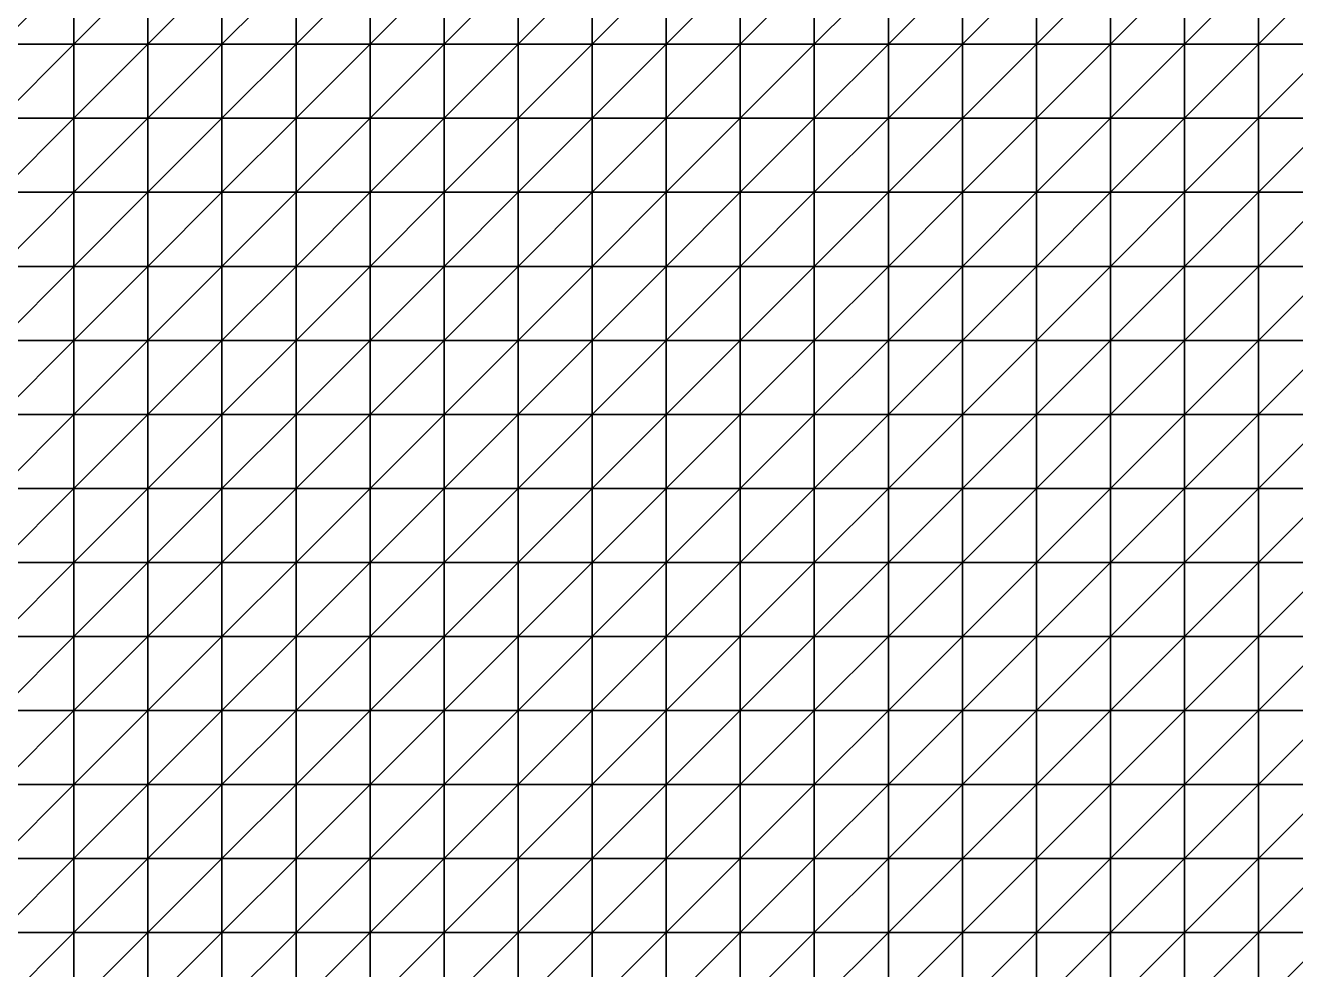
# Model space of a CAD drawing. Extents: x 504700 to 505400, y 9011750 to 9012250.
# Drawn here: x 504873.5 to 505045, y 9011995 to 9012122.6 of the extents above; entities that cross this region are included whole.
import ezdxf

# ---------------------------------------------------------------- set-up
doc = ezdxf.new("R2010")
doc.units = 0

msp = doc.modelspace()

# ---------------------------------------------------------------- linework, layer by layer
at = {"layer": 'TOPO_JULI'}
for points in [[(504870, 9012120, 320.48), (504880, 9012120, 320.56), (504880, 9012130, 320.51)], [(504870, 9012120, 320.48), (504880, 9012130, 320.51), (504870, 9012130, 320.44)], [(504880, 9012120, 320.56), (504890, 9012120, 320.67), (504890, 9012130, 320.61)], [(504880, 9012120, 320.56), (504890, 9012130, 320.61), (504880, 9012130, 320.51)], [(504890, 9012120, 320.67), (504900, 9012120, 320.85), (504900, 9012130, 320.79)], [(504890, 9012120, 320.67), (504900, 9012130, 320.79), (504890, 9012130, 320.61)], [(504900, 9012120, 320.85), (504910, 9012120, 321.1), (504910, 9012130, 321.02)], [(504900, 9012120, 320.85), (504910, 9012130, 321.02), (504900, 9012130, 320.79)], [(504910, 9012120, 321.1), (504920, 9012120, 321.46), (504920, 9012130, 321.37)], [(504910, 9012120, 321.1), (504920, 9012130, 321.37), (504910, 9012130, 321.02)], [(504920, 9012120, 321.46), (504930, 9012120, 321.91), (504930, 9012130, 321.81)], [(504920, 9012120, 321.46), (504930, 9012130, 321.81), (504920, 9012130, 321.37)], [(504930, 9012120, 321.91), (504940, 9012120, 322.49), (504940, 9012130, 322.38)], [(504930, 9012120, 321.91), (504940, 9012130, 322.38), (504930, 9012130, 321.81)], [(504940, 9012120, 322.49), (504950, 9012120, 323.16), (504950, 9012130, 323.04)], [(504940, 9012120, 322.49), (504950, 9012130, 323.04), (504940, 9012130, 322.38)], [(504950, 9012120, 323.16), (504960, 9012120, 323.96), (504960, 9012130, 323.83)], [(504950, 9012120, 323.16), (504960, 9012130, 323.83), (504950, 9012130, 323.04)], [(504960, 9012120, 323.96), (504970, 9012120, 324.83), (504970, 9012130, 324.69)], [(504960, 9012120, 323.96), (504970, 9012130, 324.69), (504960, 9012130, 323.83)], [(504970, 9012120, 324.83), (504980, 9012120, 325.8), (504980, 9012130, 325.64)], [(504970, 9012120, 324.83), (504980, 9012130, 325.64), (504970, 9012130, 324.69)], [(504980, 9012120, 325.8), (504990, 9012120, 324.16), (504990, 9012130, 326.63)], [(504980, 9012120, 325.8), (504990, 9012130, 326.63), (504980, 9012130, 325.64)], [(504990, 9012120, 324.16), (505000, 9012120, 320), (505000, 9012130, 327.66)], [(504990, 9012120, 324.16), (505000, 9012130, 327.66), (504990, 9012130, 326.63)], [(505000, 9012120, 320), (505010, 9012120, 316.49), (505010, 9012130, 326.01)], [(505000, 9012120, 320), (505010, 9012130, 326.01), (505000, 9012130, 327.66)], [(505010, 9012120, 316.49), (505020, 9012120, 313.69), (505020, 9012130, 323.42)], [(505010, 9012120, 316.49), (505020, 9012130, 323.42), (505010, 9012130, 326.01)], [(505020, 9012120, 313.69), (505030, 9012120, 311.65), (505030, 9012130, 321.53)], [(505020, 9012120, 313.69), (505030, 9012130, 321.53), (505020, 9012130, 323.42)], [(505030, 9012120, 311.65), (505040, 9012120, 310.42), (505040, 9012130, 320.38)], [(505030, 9012120, 311.65), (505040, 9012130, 320.38), (505030, 9012130, 321.53)], [(505040, 9012120, 310.42), (505050, 9012120, 310), (505050, 9012130, 320)], [(505040, 9012120, 310.42), (505050, 9012130, 320), (505040, 9012130, 320.38)], [(504870, 9012110, 320.53), (504880, 9012110, 320.62), (504880, 9012120, 320.56)], [(504870, 9012110, 320.53), (504880, 9012120, 320.56), (504870, 9012120, 320.48)], [(504880, 9012110, 320.62), (504890, 9012110, 320.74), (504890, 9012120, 320.67)], [(504880, 9012110, 320.62), (504890, 9012120, 320.67), (504880, 9012120, 320.56)], [(504890, 9012110, 320.74), (504900, 9012110, 320.93), (504900, 9012120, 320.85)], [(504890, 9012110, 320.74), (504900, 9012120, 320.85), (504890, 9012120, 320.67)], [(504900, 9012110, 320.93), (504910, 9012110, 321.18), (504910, 9012120, 321.1)], [(504900, 9012110, 320.93), (504910, 9012120, 321.1), (504900, 9012120, 320.85)], [(504910, 9012110, 321.18), (504920, 9012110, 321.55), (504920, 9012120, 321.46)], [(504910, 9012110, 321.18), (504920, 9012120, 321.46), (504910, 9012120, 321.1)], [(504920, 9012110, 321.55), (504930, 9012110, 322.01), (504930, 9012120, 321.91)], [(504920, 9012110, 321.55), (504930, 9012120, 321.91), (504920, 9012120, 321.46)], [(504930, 9012110, 322.01), (504940, 9012110, 322.6), (504940, 9012120, 322.49)], [(504930, 9012110, 322.01), (504940, 9012120, 322.49), (504930, 9012120, 321.91)], [(504940, 9012110, 322.6), (504950, 9012110, 323.29), (504950, 9012120, 323.16)], [(504940, 9012110, 322.6), (504950, 9012120, 323.16), (504940, 9012120, 322.49)], [(504950, 9012110, 323.29), (504960, 9012110, 324.09), (504960, 9012120, 323.96)], [(504950, 9012110, 323.29), (504960, 9012120, 323.96), (504950, 9012120, 323.16)], [(504960, 9012110, 324.09), (504970, 9012110, 324.98), (504970, 9012120, 324.83)], [(504960, 9012110, 324.09), (504970, 9012120, 324.83), (504960, 9012120, 323.96)], [(504970, 9012110, 324.98), (504980, 9012110, 320.38), (504980, 9012120, 325.8)], [(504970, 9012110, 324.98), (504980, 9012120, 325.8), (504970, 9012120, 324.83)], [(504980, 9012110, 320.38), (504990, 9012110, 315.3), (504990, 9012120, 324.16)], [(504980, 9012110, 320.38), (504990, 9012120, 324.16), (504980, 9012120, 325.8)], [(504990, 9012110, 315.3), (505000, 9012110, 310.83), (505000, 9012120, 320)], [(504990, 9012110, 315.3), (505000, 9012120, 320), (504990, 9012120, 324.16)], [(505000, 9012110, 310.83), (505010, 9012110, 307.05), (505010, 9012120, 316.49)], [(505000, 9012110, 310.83), (505010, 9012120, 316.49), (505000, 9012120, 320)], [(505010, 9012110, 307.05), (505020, 9012110, 304.02), (505020, 9012120, 313.69)], [(505010, 9012110, 307.05), (505020, 9012120, 313.69), (505010, 9012120, 316.49)], [(505020, 9012110, 304.02), (505030, 9012110, 301.8), (505030, 9012120, 311.65)], [(505020, 9012110, 304.02), (505030, 9012120, 311.65), (505020, 9012120, 313.69)], [(505030, 9012110, 301.8), (505040, 9012110, 300.45), (505040, 9012120, 310.42)], [(505030, 9012110, 301.8), (505040, 9012120, 310.42), (505030, 9012120, 311.65)], [(505040, 9012110, 300.45), (505050, 9012110, 300), (505050, 9012120, 310)], [(505040, 9012110, 300.45), (505050, 9012120, 310), (505040, 9012120, 310.42)], [(504870, 9012100, 320.59), (504880, 9012100, 320.69), (504880, 9012110, 320.62)], [(504870, 9012100, 320.59), (504880, 9012110, 320.62), (504870, 9012110, 320.53)], [(504880, 9012100, 320.69), (504890, 9012100, 320.81), (504890, 9012110, 320.74)], [(504880, 9012100, 320.69), (504890, 9012110, 320.74), (504880, 9012110, 320.62)], [(504890, 9012100, 320.81), (504900, 9012100, 321.01), (504900, 9012110, 320.93)], [(504890, 9012100, 320.81), (504900, 9012110, 320.93), (504890, 9012110, 320.74)], [(504900, 9012100, 321.01), (504910, 9012100, 321.27), (504910, 9012110, 321.18)], [(504900, 9012100, 321.01), (504910, 9012110, 321.18), (504900, 9012110, 320.93)], [(504910, 9012100, 321.27), (504920, 9012100, 321.65), (504920, 9012110, 321.55)], [(504910, 9012100, 321.27), (504920, 9012110, 321.55), (504910, 9012110, 321.18)], [(504920, 9012100, 321.65), (504930, 9012100, 322.12), (504930, 9012110, 322.01)], [(504920, 9012100, 321.65), (504930, 9012110, 322.01), (504920, 9012110, 321.55)], [(504930, 9012100, 322.12), (504940, 9012100, 322.72), (504940, 9012110, 322.6)], [(504930, 9012100, 322.12), (504940, 9012110, 322.6), (504930, 9012110, 322.01)], [(504940, 9012100, 322.72), (504950, 9012100, 323.41), (504950, 9012110, 323.29)], [(504940, 9012100, 322.72), (504950, 9012110, 323.29), (504940, 9012110, 322.6)], [(504950, 9012100, 323.41), (504960, 9012100, 324.24), (504960, 9012110, 324.09)], [(504950, 9012100, 323.41), (504960, 9012110, 324.09), (504950, 9012110, 323.29)], [(504960, 9012100, 324.24), (504970, 9012100, 318.06), (504970, 9012110, 324.98)], [(504960, 9012100, 324.24), (504970, 9012110, 324.98), (504960, 9012110, 324.09)], [(504970, 9012100, 318.06), (504980, 9012100, 312.07), (504980, 9012110, 320.38)], [(504970, 9012100, 318.06), (504980, 9012110, 320.38), (504970, 9012110, 324.98)], [(504980, 9012100, 312.07), (504990, 9012100, 306.62), (504990, 9012110, 315.3)], [(504980, 9012100, 312.07), (504990, 9012110, 315.3), (504980, 9012110, 320.38)], [(504990, 9012100, 306.62), (505000, 9012100, 301.8), (505000, 9012110, 310.83)], [(504990, 9012100, 306.62), (505000, 9012110, 310.83), (504990, 9012110, 315.3)], [(505000, 9012100, 301.8), (505010, 9012100, 297.7), (505010, 9012110, 307.05)], [(505000, 9012100, 301.8), (505010, 9012110, 307.05), (505000, 9012110, 310.83)], [(505010, 9012100, 297.7), (505020, 9012100, 294.4), (505020, 9012110, 304.02)], [(505010, 9012100, 297.7), (505020, 9012110, 304.02), (505010, 9012110, 307.05)], [(505020, 9012100, 294.4), (505030, 9012100, 291.98), (505030, 9012110, 301.8)], [(505020, 9012100, 294.4), (505030, 9012110, 301.8), (505020, 9012110, 304.02)], [(505030, 9012100, 291.98), (505040, 9012100, 290.5), (505040, 9012110, 300.45)], [(505030, 9012100, 291.98), (505040, 9012110, 300.45), (505030, 9012110, 301.8)], [(505040, 9012100, 290.5), (505050, 9012100, 290), (505050, 9012110, 300)], [(505040, 9012100, 290.5), (505050, 9012110, 300), (505040, 9012110, 300.45)], [(504870, 9012090, 320.66), (504880, 9012090, 320.76), (504880, 9012100, 320.69)], [(504870, 9012090, 320.66), (504880, 9012100, 320.69), (504870, 9012100, 320.59)], [(504880, 9012090, 320.76), (504890, 9012090, 320.89), (504890, 9012100, 320.81)], [(504880, 9012090, 320.76), (504890, 9012100, 320.81), (504880, 9012100, 320.69)], [(504890, 9012090, 320.89), (504900, 9012090, 321.1), (504900, 9012100, 321.01)], [(504890, 9012090, 320.89), (504900, 9012100, 321.01), (504890, 9012100, 320.81)], [(504900, 9012090, 321.1), (504910, 9012090, 321.37), (504910, 9012100, 321.27)], [(504900, 9012090, 321.1), (504910, 9012100, 321.27), (504900, 9012100, 321.01)], [(504910, 9012090, 321.37), (504920, 9012090, 321.76), (504920, 9012100, 321.65)], [(504910, 9012090, 321.37), (504920, 9012100, 321.65), (504910, 9012100, 321.27)], [(504920, 9012090, 321.76), (504930, 9012090, 322.23), (504930, 9012100, 322.12)], [(504920, 9012090, 321.76), (504930, 9012100, 322.12), (504920, 9012100, 321.65)], [(504930, 9012090, 322.23), (504940, 9012090, 322.84), (504940, 9012100, 322.72)], [(504930, 9012090, 322.23), (504940, 9012100, 322.72), (504930, 9012100, 322.12)], [(504940, 9012090, 322.84), (504950, 9012090, 323.55), (504950, 9012100, 323.41)], [(504940, 9012090, 322.84), (504950, 9012100, 323.41), (504940, 9012100, 322.72)], [(504950, 9012090, 323.55), (504960, 9012090, 317.28), (504960, 9012100, 324.24)], [(504950, 9012090, 323.55), (504960, 9012100, 324.24), (504950, 9012100, 323.41)], [(504960, 9012090, 317.28), (504970, 9012090, 310.42), (504970, 9012100, 318.06)], [(504960, 9012090, 317.28), (504970, 9012100, 318.06), (504960, 9012100, 324.24)], [(504970, 9012090, 310.42), (504980, 9012090, 304.02), (504980, 9012100, 312.07)], [(504970, 9012090, 310.42), (504980, 9012100, 312.07), (504970, 9012100, 318.06)], [(504980, 9012090, 304.02), (504990, 9012090, 298.17), (504990, 9012100, 306.62)], [(504980, 9012090, 304.02), (504990, 9012100, 306.62), (504980, 9012100, 312.07)], [(504990, 9012090, 298.17), (505000, 9012090, 292.96), (505000, 9012100, 301.8)], [(504990, 9012090, 298.17), (505000, 9012100, 301.8), (504990, 9012100, 306.62)], [(505000, 9012090, 292.96), (505010, 9012090, 288.49), (505010, 9012100, 297.7)], [(505000, 9012090, 292.96), (505010, 9012100, 297.7), (505000, 9012100, 301.8)], [(505010, 9012090, 288.49), (505020, 9012090, 284.87), (505020, 9012100, 294.4)], [(505010, 9012090, 288.49), (505020, 9012100, 294.4), (505010, 9012100, 297.7)], [(505020, 9012090, 284.87), (505030, 9012090, 282.19), (505030, 9012100, 291.98)], [(505020, 9012090, 284.87), (505030, 9012100, 291.98), (505020, 9012100, 294.4)], [(505030, 9012090, 282.19), (505040, 9012090, 280.55), (505040, 9012100, 290.5)], [(505030, 9012090, 282.19), (505040, 9012100, 290.5), (505030, 9012100, 291.98)], [(505040, 9012090, 280.55), (505050, 9012090, 280), (505050, 9012100, 290)], [(505040, 9012090, 280.55), (505050, 9012100, 290), (505040, 9012100, 290.5)], [(504870, 9012080, 320.74), (504880, 9012080, 320.85), (504880, 9012090, 320.76)], [(504870, 9012080, 320.74), (504880, 9012090, 320.76), (504870, 9012090, 320.66)], [(504880, 9012080, 320.85), (504890, 9012080, 320.99), (504890, 9012090, 320.89)], [(504880, 9012080, 320.85), (504890, 9012090, 320.89), (504880, 9012090, 320.76)], [(504890, 9012080, 320.99), (504900, 9012080, 321.2), (504900, 9012090, 321.1)], [(504890, 9012080, 320.99), (504900, 9012090, 321.1), (504890, 9012090, 320.89)], [(504900, 9012080, 321.2), (504910, 9012080, 321.48), (504910, 9012090, 321.37)], [(504900, 9012080, 321.2), (504910, 9012090, 321.37), (504900, 9012090, 321.1)], [(504910, 9012080, 321.48), (504920, 9012080, 321.87), (504920, 9012090, 321.76)], [(504910, 9012080, 321.48), (504920, 9012090, 321.76), (504910, 9012090, 321.37)], [(504920, 9012080, 321.87), (504930, 9012080, 322.36), (504930, 9012090, 322.23)], [(504920, 9012080, 321.87), (504930, 9012090, 322.23), (504920, 9012090, 321.76)], [(504930, 9012080, 322.36), (504940, 9012080, 322.97), (504940, 9012090, 322.84)], [(504930, 9012080, 322.36), (504940, 9012090, 322.84), (504930, 9012090, 322.23)], [(504940, 9012080, 322.97), (504950, 9012080, 318.06), (504950, 9012090, 323.55)], [(504940, 9012080, 322.97), (504950, 9012090, 323.55), (504940, 9012090, 322.84)], [(504950, 9012080, 318.06), (504960, 9012080, 310.42), (504960, 9012090, 317.28)], [(504950, 9012080, 318.06), (504960, 9012090, 317.28), (504950, 9012090, 323.55)], [(504960, 9012080, 310.42), (504970, 9012080, 303.14), (504970, 9012090, 310.42)], [(504960, 9012080, 310.42), (504970, 9012090, 310.42), (504960, 9012090, 317.28)], [(504970, 9012080, 303.14), (504980, 9012080, 296.3), (504980, 9012090, 304.02)], [(504970, 9012080, 303.14), (504980, 9012090, 304.02), (504970, 9012090, 310.42)], [(504980, 9012080, 296.3), (504990, 9012080, 290), (504990, 9012090, 298.17)], [(504980, 9012080, 296.3), (504990, 9012090, 298.17), (504980, 9012090, 304.02)], [(504990, 9012080, 290), (505000, 9012080, 284.34), (505000, 9012090, 292.96)], [(504990, 9012080, 290), (505000, 9012090, 292.96), (504990, 9012090, 298.17)], [(505000, 9012080, 284.34), (505010, 9012080, 279.44), (505010, 9012090, 288.49)], [(505000, 9012080, 284.34), (505010, 9012090, 288.49), (505000, 9012090, 292.96)], [(505010, 9012080, 279.44), (505020, 9012080, 275.44), (505020, 9012090, 284.87)], [(505010, 9012080, 279.44), (505020, 9012090, 284.87), (505010, 9012090, 288.49)], [(505020, 9012080, 275.44), (505030, 9012080, 272.46), (505030, 9012090, 282.19)], [(505020, 9012080, 275.44), (505030, 9012090, 282.19), (505020, 9012090, 284.87)], [(505030, 9012080, 272.46), (505040, 9012080, 270.62), (505040, 9012090, 280.55)], [(505030, 9012080, 272.46), (505040, 9012090, 280.55), (505030, 9012090, 282.19)], [(505040, 9012080, 270.62), (505050, 9012080, 270), (505050, 9012090, 280)], [(505040, 9012080, 270.62), (505050, 9012090, 280), (505040, 9012090, 280.55)], [(504870, 9012070, 320.83), (504880, 9012070, 320.94), (504880, 9012080, 320.85)], [(504870, 9012070, 320.83), (504880, 9012080, 320.85), (504870, 9012080, 320.74)], [(504880, 9012070, 320.94), (504890, 9012070, 321.09), (504890, 9012080, 320.99)], [(504880, 9012070, 320.94), (504890, 9012080, 320.99), (504880, 9012080, 320.85)], [(504890, 9012070, 321.09), (504900, 9012070, 321.31), (504900, 9012080, 321.2)], [(504890, 9012070, 321.09), (504900, 9012080, 321.2), (504890, 9012080, 320.99)], [(504900, 9012070, 321.31), (504910, 9012070, 321.59), (504910, 9012080, 321.48)], [(504900, 9012070, 321.31), (504910, 9012080, 321.48), (504900, 9012080, 321.2)], [(504910, 9012070, 321.59), (504920, 9012070, 322), (504920, 9012080, 321.87)], [(504910, 9012070, 321.59), (504920, 9012080, 321.87), (504910, 9012080, 321.48)], [(504920, 9012070, 322), (504930, 9012070, 322.49), (504930, 9012080, 322.36)], [(504920, 9012070, 322), (504930, 9012080, 322.36), (504920, 9012080, 321.87)], [(504930, 9012070, 322.49), (504940, 9012070, 320.38), (504940, 9012080, 322.97)], [(504930, 9012070, 322.49), (504940, 9012080, 322.97), (504930, 9012080, 322.36)], [(504940, 9012070, 320.38), (504950, 9012070, 312.07), (504950, 9012080, 318.06)], [(504940, 9012070, 320.38), (504950, 9012080, 318.06), (504940, 9012080, 322.97)], [(504950, 9012070, 312.07), (504960, 9012070, 304.02), (504960, 9012080, 310.42)], [(504950, 9012070, 312.07), (504960, 9012080, 310.42), (504950, 9012080, 318.06)], [(504960, 9012070, 304.02), (504970, 9012070, 296.3), (504970, 9012080, 303.14)], [(504960, 9012070, 304.02), (504970, 9012080, 303.14), (504960, 9012080, 310.42)], [(504970, 9012070, 296.3), (504980, 9012070, 289), (504980, 9012080, 296.3)], [(504970, 9012070, 296.3), (504980, 9012080, 296.3), (504970, 9012080, 303.14)], [(504980, 9012070, 289), (504990, 9012070, 282.19), (504990, 9012080, 290)], [(504980, 9012070, 289), (504990, 9012080, 290), (504980, 9012080, 296.3)], [(504990, 9012070, 282.19), (505000, 9012070, 276.02), (505000, 9012080, 284.34)], [(504990, 9012070, 282.19), (505000, 9012080, 284.34), (504990, 9012080, 290)], [(505000, 9012070, 276.02), (505010, 9012070, 270.62), (505010, 9012080, 279.44)], [(505000, 9012070, 276.02), (505010, 9012080, 279.44), (505000, 9012080, 284.34)], [(505010, 9012070, 270.62), (505020, 9012070, 266.16), (505020, 9012080, 275.44)], [(505010, 9012070, 270.62), (505020, 9012080, 275.44), (505010, 9012080, 279.44)], [(505020, 9012070, 266.16), (505030, 9012070, 262.8), (505030, 9012080, 272.46)], [(505020, 9012070, 266.16), (505030, 9012080, 272.46), (505020, 9012080, 275.44)], [(505030, 9012070, 262.8), (505040, 9012070, 260.71), (505040, 9012080, 270.62)], [(505030, 9012070, 262.8), (505040, 9012080, 270.62), (505030, 9012080, 272.46)], [(505040, 9012070, 260.71), (505050, 9012070, 260), (505050, 9012080, 270)], [(505040, 9012070, 260.71), (505050, 9012080, 270), (505040, 9012080, 270.62)], [(504870, 9012060, 320.93), (504880, 9012060, 321.05), (504880, 9012070, 320.94)], [(504870, 9012060, 320.93), (504880, 9012070, 320.94), (504870, 9012070, 320.83)], [(504880, 9012060, 321.05), (504890, 9012060, 321.2), (504890, 9012070, 321.09)], [(504880, 9012060, 321.05), (504890, 9012070, 321.09), (504880, 9012070, 320.94)], [(504890, 9012060, 321.2), (504900, 9012060, 321.43), (504900, 9012070, 321.31)], [(504890, 9012060, 321.2), (504900, 9012070, 321.31), (504890, 9012070, 321.09)], [(504900, 9012060, 321.43), (504910, 9012060, 321.72), (504910, 9012070, 321.59)], [(504900, 9012060, 321.43), (504910, 9012070, 321.59), (504900, 9012070, 321.31)], [(504910, 9012060, 321.72), (504920, 9012060, 322.12), (504920, 9012070, 322)], [(504910, 9012060, 321.72), (504920, 9012070, 322), (504910, 9012070, 321.59)], [(504920, 9012060, 322.12), (504930, 9012060, 322.62), (504930, 9012070, 322.49)], [(504920, 9012060, 322.12), (504930, 9012070, 322.49), (504920, 9012070, 322)], [(504930, 9012060, 322.62), (504940, 9012060, 315.3), (504940, 9012070, 320.38)], [(504930, 9012060, 322.62), (504940, 9012070, 320.38), (504930, 9012070, 322.49)], [(504940, 9012060, 315.3), (504950, 9012060, 306.62), (504950, 9012070, 312.07)], [(504940, 9012060, 315.3), (504950, 9012070, 312.07), (504940, 9012070, 320.38)], [(504950, 9012060, 306.62), (504960, 9012060, 298.17), (504960, 9012070, 304.02)], [(504950, 9012060, 306.62), (504960, 9012070, 304.02), (504950, 9012070, 312.07)], [(504960, 9012060, 298.17), (504970, 9012060, 290), (504970, 9012070, 296.3)], [(504960, 9012060, 298.17), (504970, 9012070, 296.3), (504960, 9012070, 304.02)], [(504970, 9012060, 290), (504980, 9012060, 282.19), (504980, 9012070, 289)], [(504970, 9012060, 290), (504980, 9012070, 289), (504970, 9012070, 296.3)], [(504980, 9012060, 282.19), (504990, 9012060, 274.85), (504990, 9012070, 282.19)], [(504980, 9012060, 282.19), (504990, 9012070, 282.19), (504980, 9012070, 289)], [(504990, 9012060, 274.85), (505000, 9012060, 268.1), (505000, 9012070, 276.02)], [(504990, 9012060, 274.85), (505000, 9012070, 276.02), (504990, 9012070, 282.19)], [(505000, 9012060, 268.1), (505010, 9012060, 262.11), (505010, 9012070, 270.62)], [(505000, 9012060, 268.1), (505010, 9012070, 270.62), (505000, 9012070, 276.02)], [(505010, 9012060, 262.11), (505020, 9012060, 257.08), (505020, 9012070, 266.16)], [(505010, 9012060, 262.11), (505020, 9012070, 266.16), (505010, 9012070, 270.62)], [(505020, 9012060, 257.08), (505030, 9012060, 253.25), (505030, 9012070, 262.8)], [(505020, 9012060, 257.08), (505030, 9012070, 262.8), (505020, 9012070, 266.16)], [(505030, 9012060, 253.25), (505040, 9012060, 250.83), (505040, 9012070, 260.71)], [(505030, 9012060, 253.25), (505040, 9012070, 260.71), (505030, 9012070, 262.8)], [(505040, 9012060, 250.83), (505050, 9012060, 250), (505050, 9012070, 260)], [(505040, 9012060, 250.83), (505050, 9012070, 260), (505040, 9012070, 260.71)], [(504870, 9012050, 321.05), (504880, 9012050, 321.17), (504880, 9012060, 321.05)], [(504870, 9012050, 321.05), (504880, 9012060, 321.05), (504870, 9012060, 320.93)], [(504880, 9012050, 321.17), (504890, 9012050, 321.33), (504890, 9012060, 321.2)], [(504880, 9012050, 321.17), (504890, 9012060, 321.2), (504880, 9012060, 321.05)], [(504890, 9012050, 321.33), (504900, 9012050, 321.56), (504900, 9012060, 321.43)], [(504890, 9012050, 321.33), (504900, 9012060, 321.43), (504890, 9012060, 321.2)], [(504900, 9012050, 321.56), (504910, 9012050, 321.85), (504910, 9012060, 321.72)], [(504900, 9012050, 321.56), (504910, 9012060, 321.72), (504900, 9012060, 321.43)], [(504910, 9012050, 321.85), (504920, 9012050, 322.26), (504920, 9012060, 322.12)], [(504910, 9012050, 321.85), (504920, 9012060, 322.12), (504910, 9012060, 321.72)], [(504920, 9012050, 322.26), (504930, 9012050, 320), (504930, 9012060, 322.62)], [(504920, 9012050, 322.26), (504930, 9012060, 322.62), (504920, 9012060, 322.12)], [(504930, 9012050, 320), (504940, 9012050, 310.83), (504940, 9012060, 315.3)], [(504930, 9012050, 320), (504940, 9012060, 315.3), (504930, 9012060, 322.62)], [(504940, 9012050, 310.83), (504950, 9012050, 301.8), (504950, 9012060, 306.62)], [(504940, 9012050, 310.83), (504950, 9012060, 306.62), (504940, 9012060, 315.3)], [(504950, 9012050, 301.8), (504960, 9012050, 292.96), (504960, 9012060, 298.17)], [(504950, 9012050, 301.8), (504960, 9012060, 298.17), (504950, 9012060, 306.62)], [(504960, 9012050, 292.96), (504970, 9012050, 284.34), (504970, 9012060, 290)], [(504960, 9012050, 292.96), (504970, 9012060, 290), (504960, 9012060, 298.17)], [(504970, 9012050, 284.34), (504980, 9012050, 276.02), (504980, 9012060, 282.19)], [(504970, 9012050, 284.34), (504980, 9012060, 282.19), (504970, 9012060, 290)], [(504980, 9012050, 276.02), (504990, 9012050, 268.1), (504990, 9012060, 274.85)], [(504980, 9012050, 276.02), (504990, 9012060, 274.85), (504980, 9012060, 282.19)], [(504990, 9012050, 268.1), (505000, 9012050, 260.71), (505000, 9012060, 268.1)], [(504990, 9012050, 268.1), (505000, 9012060, 268.1), (504990, 9012060, 274.85)], [(505000, 9012050, 260.71), (505010, 9012050, 254.03), (505010, 9012060, 262.11)], [(505000, 9012050, 260.71), (505010, 9012060, 262.11), (505000, 9012060, 268.1)], [(505010, 9012050, 254.03), (505020, 9012050, 248.31), (505020, 9012060, 257.08)], [(505010, 9012050, 254.03), (505020, 9012060, 257.08), (505010, 9012060, 262.11)], [(505020, 9012050, 248.31), (505030, 9012050, 245), (505030, 9012060, 253.25)], [(505020, 9012050, 248.31), (505030, 9012060, 253.25), (505020, 9012060, 257.08)], [(505030, 9012050, 245), (505040, 9012050, 245), (505040, 9012060, 250.83)], [(505030, 9012050, 245), (505040, 9012060, 250.83), (505030, 9012060, 253.25)], [(505040, 9012050, 245), (505050, 9012050, 245), (505050, 9012060, 250)], [(505040, 9012050, 245), (505050, 9012060, 250), (505040, 9012060, 250.83)], [(504870, 9012040, 321.17), (504880, 9012040, 321.3), (504880, 9012050, 321.17)], [(504870, 9012040, 321.17), (504880, 9012050, 321.17), (504870, 9012050, 321.05)], [(504880, 9012040, 321.3), (504890, 9012040, 321.46), (504890, 9012050, 321.33)], [(504880, 9012040, 321.3), (504890, 9012050, 321.33), (504880, 9012050, 321.17)], [(504890, 9012040, 321.46), (504900, 9012040, 321.69), (504900, 9012050, 321.56)], [(504890, 9012040, 321.46), (504900, 9012050, 321.56), (504890, 9012050, 321.33)], [(504900, 9012040, 321.69), (504910, 9012040, 321.99), (504910, 9012050, 321.85)], [(504900, 9012040, 321.69), (504910, 9012050, 321.85), (504900, 9012050, 321.56)], [(504910, 9012040, 321.99), (504920, 9012040, 322.41), (504920, 9012050, 322.26)], [(504910, 9012040, 321.99), (504920, 9012050, 322.26), (504910, 9012050, 321.85)], [(504920, 9012040, 322.41), (504930, 9012040, 316.49), (504930, 9012050, 320)], [(504920, 9012040, 322.41), (504930, 9012050, 320), (504920, 9012050, 322.26)], [(504930, 9012040, 316.49), (504940, 9012040, 307.05), (504940, 9012050, 310.83)], [(504930, 9012040, 316.49), (504940, 9012050, 310.83), (504930, 9012050, 320)], [(504940, 9012040, 307.05), (504950, 9012040, 297.7), (504950, 9012050, 301.8)], [(504940, 9012040, 307.05), (504950, 9012050, 301.8), (504940, 9012050, 310.83)], [(504950, 9012040, 297.7), (504960, 9012040, 288.49), (504960, 9012050, 292.96)], [(504950, 9012040, 297.7), (504960, 9012050, 292.96), (504950, 9012050, 301.8)], [(504960, 9012040, 288.49), (504970, 9012040, 279.44), (504970, 9012050, 284.34)], [(504960, 9012040, 288.49), (504970, 9012050, 284.34), (504960, 9012050, 292.96)], [(504970, 9012040, 279.44), (504980, 9012040, 270.62), (504980, 9012050, 276.02)], [(504970, 9012040, 279.44), (504980, 9012050, 276.02), (504970, 9012050, 284.34)], [(504980, 9012040, 270.62), (504990, 9012040, 262.11), (504990, 9012050, 268.1)], [(504980, 9012040, 270.62), (504990, 9012050, 268.1), (504980, 9012050, 276.02)], [(504990, 9012040, 262.11), (505000, 9012040, 254.03), (505000, 9012050, 260.71)], [(504990, 9012040, 262.11), (505000, 9012050, 260.71), (504990, 9012050, 268.1)], [(505000, 9012040, 254.03), (505010, 9012040, 246.57), (505010, 9012050, 254.03)], [(505000, 9012040, 254.03), (505010, 9012050, 254.03), (505000, 9012050, 260.71)], [(505010, 9012040, 246.57), (505020, 9012040, 245), (505020, 9012050, 248.31)], [(505010, 9012040, 246.57), (505020, 9012050, 248.31), (505010, 9012050, 254.03)], [(505020, 9012040, 245), (505030, 9012040, 245), (505030, 9012050, 245)], [(505020, 9012040, 245), (505030, 9012050, 245), (505020, 9012050, 248.31)], [(505030, 9012040, 245), (505040, 9012040, 245), (505040, 9012050, 245)], [(505030, 9012040, 245), (505040, 9012050, 245), (505030, 9012050, 245)], [(505040, 9012040, 245), (505050, 9012040, 245), (505050, 9012050, 245)], [(505040, 9012040, 245), (505050, 9012050, 245), (505040, 9012050, 245)], [(504870, 9012030, 321.31), (504880, 9012030, 321.44), (504880, 9012040, 321.3)], [(504870, 9012030, 321.31), (504880, 9012040, 321.3), (504870, 9012040, 321.17)], [(504880, 9012030, 321.44), (504890, 9012030, 321.6), (504890, 9012040, 321.46)], [(504880, 9012030, 321.44), (504890, 9012040, 321.46), (504880, 9012040, 321.3)], [(504890, 9012030, 321.6), (504900, 9012030, 321.84), (504900, 9012040, 321.69)], [(504890, 9012030, 321.6), (504900, 9012040, 321.69), (504890, 9012040, 321.46)], [(504900, 9012030, 321.84), (504910, 9012030, 322.14), (504910, 9012040, 321.99)], [(504900, 9012030, 321.84), (504910, 9012040, 321.99), (504900, 9012040, 321.69)], [(504910, 9012030, 322.14), (504920, 9012030, 322.56), (504920, 9012040, 322.41)], [(504910, 9012030, 322.14), (504920, 9012040, 322.41), (504910, 9012040, 321.99)], [(504920, 9012030, 322.56), (504930, 9012030, 313.69), (504930, 9012040, 316.49)], [(504920, 9012030, 322.56), (504930, 9012040, 316.49), (504920, 9012040, 322.41)], [(504930, 9012030, 313.69), (504940, 9012030, 304.02), (504940, 9012040, 307.05)], [(504930, 9012030, 313.69), (504940, 9012040, 307.05), (504930, 9012040, 316.49)], [(504940, 9012030, 304.02), (504950, 9012030, 294.4), (504950, 9012040, 297.7)], [(504940, 9012030, 304.02), (504950, 9012040, 297.7), (504940, 9012040, 307.05)], [(504950, 9012030, 294.4), (504960, 9012030, 284.87), (504960, 9012040, 288.49)], [(504950, 9012030, 294.4), (504960, 9012040, 288.49), (504950, 9012040, 297.7)], [(504960, 9012030, 284.87), (504970, 9012030, 275.44), (504970, 9012040, 279.44)], [(504960, 9012030, 284.87), (504970, 9012040, 279.44), (504960, 9012040, 288.49)], [(504970, 9012030, 275.44), (504980, 9012030, 266.16), (504980, 9012040, 270.62)], [(504970, 9012030, 275.44), (504980, 9012040, 270.62), (504970, 9012040, 279.44)], [(504980, 9012030, 266.16), (504990, 9012030, 257.08), (504990, 9012040, 262.11)], [(504980, 9012030, 266.16), (504990, 9012040, 262.11), (504980, 9012040, 270.62)], [(504990, 9012030, 257.08), (505000, 9012030, 248.31), (505000, 9012040, 254.03)], [(504990, 9012030, 257.08), (505000, 9012040, 254.03), (504990, 9012040, 262.11)], [(505000, 9012030, 248.31), (505010, 9012030, 245), (505010, 9012040, 246.57)], [(505000, 9012030, 248.31), (505010, 9012040, 246.57), (505000, 9012040, 254.03)], [(505010, 9012030, 245), (505020, 9012030, 245), (505020, 9012040, 245)], [(505010, 9012030, 245), (505020, 9012040, 245), (505010, 9012040, 246.57)], [(505020, 9012030, 245), (505030, 9012030, 245), (505030, 9012040, 245)], [(505020, 9012030, 245), (505030, 9012040, 245), (505020, 9012040, 245)], [(505030, 9012030, 245), (505040, 9012030, 245), (505040, 9012040, 245)], [(505030, 9012030, 245), (505040, 9012040, 245), (505030, 9012040, 245)], [(505040, 9012030, 245), (505050, 9012030, 245), (505050, 9012040, 245)], [(505040, 9012030, 245), (505050, 9012040, 245), (505040, 9012040, 245)], [(504870, 9012020, 321.46), (504880, 9012020, 321.59), (504880, 9012030, 321.44)], [(504870, 9012020, 321.46), (504880, 9012030, 321.44), (504870, 9012030, 321.31)], [(504880, 9012020, 321.59), (504890, 9012020, 321.76), (504890, 9012030, 321.6)], [(504880, 9012020, 321.59), (504890, 9012030, 321.6), (504880, 9012030, 321.44)], [(504890, 9012020, 321.76), (504900, 9012020, 321.99), (504900, 9012030, 321.84)], [(504890, 9012020, 321.76), (504900, 9012030, 321.84), (504890, 9012030, 321.6)], [(504900, 9012020, 321.99), (504910, 9012020, 322.3), (504910, 9012030, 322.14)], [(504900, 9012020, 321.99), (504910, 9012030, 322.14), (504900, 9012030, 321.84)], [(504910, 9012020, 322.3), (504920, 9012020, 321.53), (504920, 9012030, 322.56)], [(504910, 9012020, 322.3), (504920, 9012030, 322.56), (504910, 9012030, 322.14)], [(504920, 9012020, 321.53), (504930, 9012020, 311.65), (504930, 9012030, 313.69)], [(504920, 9012020, 321.53), (504930, 9012030, 313.69), (504920, 9012030, 322.56)], [(504930, 9012020, 311.65), (504940, 9012020, 301.8), (504940, 9012030, 304.02)], [(504930, 9012020, 311.65), (504940, 9012030, 304.02), (504930, 9012030, 313.69)], [(504940, 9012020, 301.8), (504950, 9012020, 291.98), (504950, 9012030, 294.4)], [(504940, 9012020, 301.8), (504950, 9012030, 294.4), (504940, 9012030, 304.02)], [(504950, 9012020, 291.98), (504960, 9012020, 282.19), (504960, 9012030, 284.87)], [(504950, 9012020, 291.98), (504960, 9012030, 284.87), (504950, 9012030, 294.4)], [(504960, 9012020, 282.19), (504970, 9012020, 272.46), (504970, 9012030, 275.44)], [(504960, 9012020, 282.19), (504970, 9012030, 275.44), (504960, 9012030, 284.87)], [(504970, 9012020, 272.46), (504980, 9012020, 262.8), (504980, 9012030, 266.16)], [(504970, 9012020, 272.46), (504980, 9012030, 266.16), (504970, 9012030, 275.44)], [(504980, 9012020, 262.8), (504990, 9012020, 253.25), (504990, 9012030, 257.08)], [(504980, 9012020, 262.8), (504990, 9012030, 257.08), (504980, 9012030, 266.16)], [(504990, 9012020, 253.25), (505000, 9012020, 245), (505000, 9012030, 248.31)], [(504990, 9012020, 253.25), (505000, 9012030, 248.31), (504990, 9012030, 257.08)], [(505000, 9012020, 245), (505010, 9012020, 245), (505010, 9012030, 245)], [(505000, 9012020, 245), (505010, 9012030, 245), (505000, 9012030, 248.31)], [(505010, 9012020, 245), (505020, 9012020, 245), (505020, 9012030, 245)], [(505010, 9012020, 245), (505020, 9012030, 245), (505010, 9012030, 245)], [(505020, 9012020, 245), (505030, 9012020, 245), (505030, 9012030, 245)], [(505020, 9012020, 245), (505030, 9012030, 245), (505020, 9012030, 245)], [(505030, 9012020, 245), (505040, 9012020, 245), (505040, 9012030, 245)], [(505030, 9012020, 245), (505040, 9012030, 245), (505030, 9012030, 245)], [(505040, 9012020, 245), (505050, 9012020, 245), (505050, 9012030, 245)], [(505040, 9012020, 245), (505050, 9012030, 245), (505040, 9012030, 245)], [(504870, 9012010, 321.62), (504880, 9012010, 321.75), (504880, 9012020, 321.59)], [(504870, 9012010, 321.62), (504880, 9012020, 321.59), (504870, 9012020, 321.46)], [(504880, 9012010, 321.75), (504890, 9012010, 321.92), (504890, 9012020, 321.76)], [(504880, 9012010, 321.75), (504890, 9012020, 321.76), (504880, 9012020, 321.59)], [(504890, 9012010, 321.92), (504900, 9012010, 322.16), (504900, 9012020, 321.99)], [(504890, 9012010, 321.92), (504900, 9012020, 321.99), (504890, 9012020, 321.76)], [(504900, 9012010, 322.16), (504910, 9012010, 322.46), (504910, 9012020, 322.3)], [(504900, 9012010, 322.16), (504910, 9012020, 322.3), (504900, 9012020, 321.99)], [(504910, 9012010, 322.46), (504920, 9012010, 320.38), (504920, 9012020, 321.53)], [(504910, 9012010, 322.46), (504920, 9012020, 321.53), (504910, 9012020, 322.3)], [(504920, 9012010, 320.38), (504930, 9012010, 310.42), (504930, 9012020, 311.65)], [(504920, 9012010, 320.38), (504930, 9012020, 311.65), (504920, 9012020, 321.53)], [(504930, 9012010, 310.42), (504940, 9012010, 300.45), (504940, 9012020, 301.8)], [(504930, 9012010, 310.42), (504940, 9012020, 301.8), (504930, 9012020, 311.65)], [(504940, 9012010, 300.45), (504950, 9012010, 290.5), (504950, 9012020, 291.98)], [(504940, 9012010, 300.45), (504950, 9012020, 291.98), (504940, 9012020, 301.8)], [(504950, 9012010, 290.5), (504960, 9012010, 280.55), (504960, 9012020, 282.19)], [(504950, 9012010, 290.5), (504960, 9012020, 282.19), (504950, 9012020, 291.98)], [(504960, 9012010, 280.55), (504970, 9012010, 270.62), (504970, 9012020, 272.46)], [(504960, 9012010, 280.55), (504970, 9012020, 272.46), (504960, 9012020, 282.19)], [(504970, 9012010, 270.62), (504980, 9012010, 260.71), (504980, 9012020, 262.8)], [(504970, 9012010, 270.62), (504980, 9012020, 262.8), (504970, 9012020, 272.46)], [(504980, 9012010, 260.71), (504990, 9012010, 250.83), (504990, 9012020, 253.25)], [(504980, 9012010, 260.71), (504990, 9012020, 253.25), (504980, 9012020, 262.8)], [(504990, 9012010, 250.83), (505000, 9012010, 245), (505000, 9012020, 245)], [(504990, 9012010, 250.83), (505000, 9012020, 245), (504990, 9012020, 253.25)], [(505000, 9012010, 245), (505010, 9012010, 245), (505010, 9012020, 245)], [(505000, 9012010, 245), (505010, 9012020, 245), (505000, 9012020, 245)], [(505010, 9012010, 245), (505020, 9012010, 245), (505020, 9012020, 245)], [(505010, 9012010, 245), (505020, 9012020, 245), (505010, 9012020, 245)], [(505020, 9012010, 245), (505030, 9012010, 245), (505030, 9012020, 245)], [(505020, 9012010, 245), (505030, 9012020, 245), (505020, 9012020, 245)], [(505030, 9012010, 245), (505040, 9012010, 245), (505040, 9012020, 245)], [(505030, 9012010, 245), (505040, 9012020, 245), (505030, 9012020, 245)], [(505040, 9012010, 245), (505050, 9012010, 245), (505050, 9012020, 245)], [(505040, 9012010, 245), (505050, 9012020, 245), (505040, 9012020, 245)], [(504870, 9012000, 321.8), (504880, 9012000, 321.93), (504880, 9012010, 321.75)], [(504870, 9012000, 321.8), (504880, 9012010, 321.75), (504870, 9012010, 321.62)], [(504880, 9012000, 321.93), (504890, 9012000, 322.1), (504890, 9012010, 321.92)], [(504880, 9012000, 321.93), (504890, 9012010, 321.92), (504880, 9012010, 321.75)], [(504890, 9012000, 322.1), (504900, 9012000, 322.33), (504900, 9012010, 322.16)], [(504890, 9012000, 322.1), (504900, 9012010, 322.16), (504890, 9012010, 321.92)], [(504900, 9012000, 322.33), (504910, 9012000, 322.64), (504910, 9012010, 322.46)], [(504900, 9012000, 322.33), (504910, 9012010, 322.46), (504900, 9012010, 322.16)], [(504910, 9012000, 322.64), (504920, 9012000, 320), (504920, 9012010, 320.38)], [(504910, 9012000, 322.64), (504920, 9012010, 320.38), (504910, 9012010, 322.46)], [(504920, 9012000, 320), (504930, 9012000, 310), (504930, 9012010, 310.42)], [(504920, 9012000, 320), (504930, 9012010, 310.42), (504920, 9012010, 320.38)], [(504930, 9012000, 310), (504940, 9012000, 300), (504940, 9012010, 300.45)], [(504930, 9012000, 310), (504940, 9012010, 300.45), (504930, 9012010, 310.42)], [(504940, 9012000, 300), (504950, 9012000, 290), (504950, 9012010, 290.5)], [(504940, 9012000, 300), (504950, 9012010, 290.5), (504940, 9012010, 300.45)], [(504950, 9012000, 290), (504960, 9012000, 280), (504960, 9012010, 280.55)], [(504950, 9012000, 290), (504960, 9012010, 280.55), (504950, 9012010, 290.5)], [(504960, 9012000, 280), (504970, 9012000, 270), (504970, 9012010, 270.62)], [(504960, 9012000, 280), (504970, 9012010, 270.62), (504960, 9012010, 280.55)], [(504970, 9012000, 270), (504980, 9012000, 260), (504980, 9012010, 260.71)], [(504970, 9012000, 270), (504980, 9012010, 260.71), (504970, 9012010, 270.62)], [(504980, 9012000, 260), (504990, 9012000, 250), (504990, 9012010, 250.83)], [(504980, 9012000, 260), (504990, 9012010, 250.83), (504980, 9012010, 260.71)], [(504990, 9012000, 250), (505000, 9012000, 245), (505000, 9012010, 245)], [(504990, 9012000, 250), (505000, 9012010, 245), (504990, 9012010, 250.83)], [(505000, 9012000, 245), (505010, 9012000, 245), (505010, 9012010, 245)], [(505000, 9012000, 245), (505010, 9012010, 245), (505000, 9012010, 245)], [(505010, 9012000, 245), (505020, 9012000, 245), (505020, 9012010, 245)], [(505010, 9012000, 245), (505020, 9012010, 245), (505010, 9012010, 245)], [(505020, 9012000, 245), (505030, 9012000, 245), (505030, 9012010, 245)], [(505020, 9012000, 245), (505030, 9012010, 245), (505020, 9012010, 245)], [(505030, 9012000, 245), (505040, 9012000, 245), (505040, 9012010, 245)], [(505030, 9012000, 245), (505040, 9012010, 245), (505030, 9012010, 245)], [(505040, 9012000, 245), (505050, 9012000, 245), (505050, 9012010, 245)], [(505040, 9012000, 245), (505050, 9012010, 245), (505040, 9012010, 245)], [(504870, 9011990, 321.98), (504880, 9011990, 322.11), (504880, 9012000, 321.93)], [(504870, 9011990, 321.98), (504880, 9012000, 321.93), (504870, 9012000, 321.8)], [(504880, 9011990, 322.11), (504890, 9011990, 322.28), (504890, 9012000, 322.1)], [(504880, 9011990, 322.11), (504890, 9012000, 322.1), (504880, 9012000, 321.93)], [(504890, 9011990, 322.28), (504900, 9011990, 322.52), (504900, 9012000, 322.33)], [(504890, 9011990, 322.28), (504900, 9012000, 322.33), (504890, 9012000, 322.1)], [(504900, 9011990, 322.52), (504910, 9011990, 322.82), (504910, 9012000, 322.64)], [(504900, 9011990, 322.52), (504910, 9012000, 322.64), (504900, 9012000, 322.33)], [(504910, 9011990, 322.82), (504920, 9011990, 320.38), (504920, 9012000, 320)], [(504910, 9011990, 322.82), (504920, 9012000, 320), (504910, 9012000, 322.64)], [(504920, 9011990, 320.38), (504930, 9011990, 310.42), (504930, 9012000, 310)], [(504920, 9011990, 320.38), (504930, 9012000, 310), (504920, 9012000, 320)], [(504930, 9011990, 310.42), (504940, 9011990, 300.45), (504940, 9012000, 300)], [(504930, 9011990, 310.42), (504940, 9012000, 300), (504930, 9012000, 310)], [(504940, 9011990, 300.45), (504950, 9011990, 290.5), (504950, 9012000, 290)], [(504940, 9011990, 300.45), (504950, 9012000, 290), (504940, 9012000, 300)], [(504950, 9011990, 290.5), (504960, 9011990, 280.55), (504960, 9012000, 280)], [(504950, 9011990, 290.5), (504960, 9012000, 280), (504950, 9012000, 290)], [(504960, 9011990, 280.55), (504970, 9011990, 270.62), (504970, 9012000, 270)], [(504960, 9011990, 280.55), (504970, 9012000, 270), (504960, 9012000, 280)], [(504970, 9011990, 270.62), (504980, 9011990, 260.71), (504980, 9012000, 260)], [(504970, 9011990, 270.62), (504980, 9012000, 260), (504970, 9012000, 270)], [(504980, 9011990, 260.71), (504990, 9011990, 250.83), (504990, 9012000, 250)], [(504980, 9011990, 260.71), (504990, 9012000, 250), (504980, 9012000, 260)], [(504990, 9011990, 250.83), (505000, 9011990, 245), (505000, 9012000, 245)], [(504990, 9011990, 250.83), (505000, 9012000, 245), (504990, 9012000, 250)], [(505000, 9011990, 245), (505010, 9011990, 245), (505010, 9012000, 245)], [(505000, 9011990, 245), (505010, 9012000, 245), (505000, 9012000, 245)], [(505010, 9011990, 245), (505020, 9011990, 245), (505020, 9012000, 245)], [(505010, 9011990, 245), (505020, 9012000, 245), (505010, 9012000, 245)], [(505020, 9011990, 245), (505030, 9011990, 245), (505030, 9012000, 245)], [(505020, 9011990, 245), (505030, 9012000, 245), (505020, 9012000, 245)], [(505030, 9011990, 245), (505040, 9011990, 245), (505040, 9012000, 245)], [(505030, 9011990, 245), (505040, 9012000, 245), (505030, 9012000, 245)], [(505040, 9011990, 245), (505050, 9011990, 245), (505050, 9012000, 245)], [(505040, 9011990, 245), (505050, 9012000, 245), (505040, 9012000, 245)]]:
    msp.add_3dface(points, dxfattribs=at)

doc.saveas('drawing.dxf')
